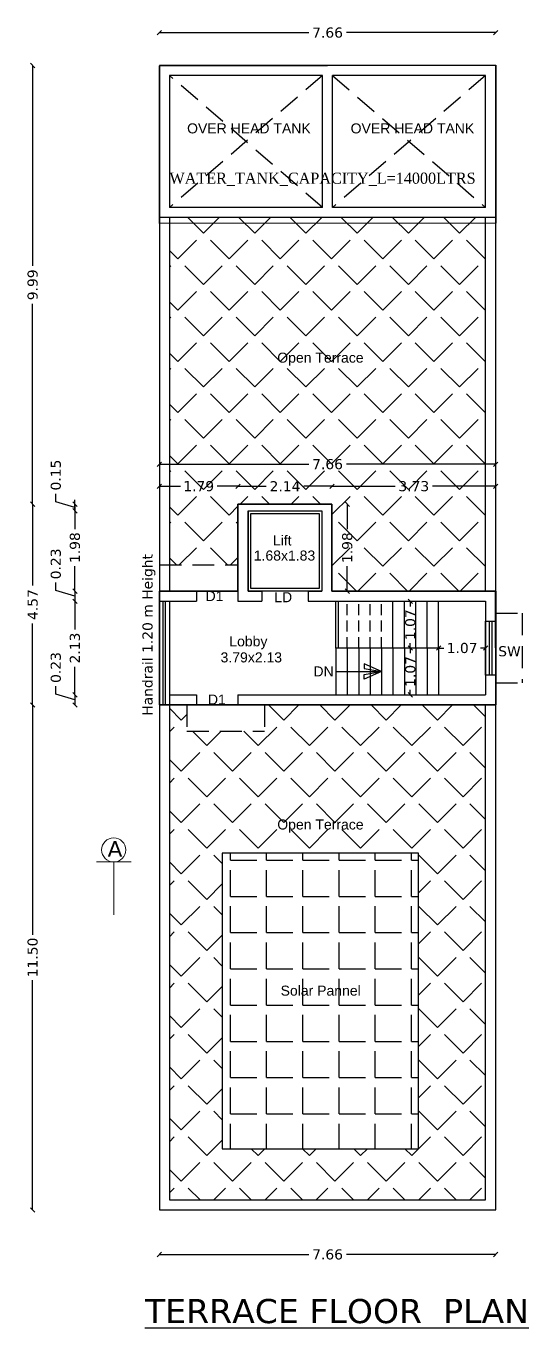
# Model space of a CAD drawing. Header units: metres. Extents: x 1161 to 1456, y 119 to 208.
# Drawn here: x 1243.45 to 1254.9, y 124.91 to 154.56 of the extents above; entities that cross this region are included whole.
import ezdxf

# ---------------------------------------------------------------- set-up
doc = ezdxf.new("R2010")
doc.units = ezdxf.units.M
doc.header["$MEASUREMENT"] = 0
doc.header["$PDMODE"] = 1
doc.header["$PDSIZE"] = -5
doc.linetypes.add('CP-CO-DWS$0$HIDDEN', pattern=[0.375, 0.25, -0.125])
doc.linetypes.add('DASHED', pattern=[0.75, 0.5, -0.25])
for name, color, linetype in [('BLK_1_FLR_6_ROOF_AREA', 54, 'Continuous'), ('BLK_1_STAIR_HEADROOM', 1, 'Continuous'), ('SOLAR_PANEL', 3, 'Continuous'), ('TEXT', 7, 'Continuous'), ('WATER_TANK_CALCULATION', 150, 'Continuous')]:
    doc.layers.add(name, color=color, linetype=linetype)
doc.layers.add('DIM', color=6, linetype='Continuous', lineweight=15)
doc.layers.add('HAT', color=9, linetype='Continuous', lineweight=15)
doc.styles.add('100sc mnt', font='arial.ttf', dxfattribs={"height": 12})
doc.styles.add('ED', font='romantic.ttf', dxfattribs={"width": 0.96})
doc.styles.get("Standard").update_dxf_attribs({"font": 'verdana.ttf'})
doc.dimstyles.new('app', dxfattribs={"dimtxt": 0.23, "dimasz": 0.1, "dimexe": 0.18, "dimexo": 0.0625, "dimgap": 0.09, "dimtad": 0, "dimzin": 0, "dimdsep": 46, "dimtxsty": 'Standard', "dimblk": 'OBLIQUE', "dimcen": 0.09, "dimse1": 1, "dimse2": 1, "dimclrd": 8, "dimclre": 8, "dimclrt": 6, "dimadec": 0, "dimazin": 0, "dimtfac": 1, "dimtofl": 0, "dimtmove": 0, "dimatfit": 3, "dimfxl": 0, "dimtolj": 1, "dimtzin": 0, "dimarcsym": 0})

# ---------------------------------------------------------------- blocks, each defined once
blk = doc.blocks.new('A$C1343161E')
at = {"layer": 'DIM'}
for p, q in [((-0.395, 0), (0.395, 0)), ((0, 0), (0, -1.205))]:
    blk.add_line(p, q, dxfattribs=at)
blk.add_circle((0, 0.275), 0.275, dxfattribs=at)
at = {"layer": 'TEXT'}
blk.add_text('A', height=0.359, dxfattribs=at).set_placement((-0.14, 0.119))
blk = doc.blocks.new('_Oblique')
at = {"layer": 'HAT', "color": 0, "linetype": 'Continuous', "lineweight": -2}
blk.add_line((-0.5, -0.5), (0.5, 0.5), dxfattribs=at)
blk = doc.blocks.new('*D211')
at = {"color": 8, "lineweight": -2}
for p, q in [((1252.201, 141.461), (1252.201, 141.346)), ((1252.201, 140.396), (1252.201, 140.511))]:
    blk.add_line(p, q, dxfattribs=at)
at = {"layer": 'DEFPOINTS', "color": 0}
for p in [(1252.201, 141.461), (1252.208, 141.461), (1252.208, 140.396)]:
    blk.add_point(p, dxfattribs=at)
at = {"color": 8, "lineweight": -2, "xscale": 0.1, "yscale": 0.1, "zscale": 0.1}
for p, rotation in [((1252.201, 141.461), 90), ((1252.201, 140.396), 270)]:
    blk.add_blockref('_Oblique', p, dxfattribs=dict(at, rotation=rotation))
at = {"color": 6, "insert": (1252.201, 140.928), "char_height": 0.23, "attachment_point": 5, "rotation": 90}
blk.add_mtext('\\A1;1.07', dxfattribs=at)
blk = doc.blocks.new('*D212')
at = {"color": 8, "lineweight": -2}
for p, q in [((1252.201, 140.396), (1252.201, 140.281)), ((1252.201, 139.331), (1252.201, 139.446))]:
    blk.add_line(p, q, dxfattribs=at)
at = {"layer": 'DEFPOINTS', "color": 0}
for p in [(1252.201, 140.396), (1252.201, 139.331), (1252.201, 139.331)]:
    blk.add_point(p, dxfattribs=at)
at = {"color": 8, "lineweight": -2, "xscale": 0.1, "yscale": 0.1, "zscale": 0.1}
for p, rotation in [((1252.201, 140.396), 90), ((1252.201, 139.331), 270)]:
    blk.add_blockref('_Oblique', p, dxfattribs=dict(at, rotation=rotation))
at = {"color": 6, "insert": (1252.201, 139.863), "char_height": 0.23, "attachment_point": 5, "rotation": 90}
blk.add_mtext('\\A1;1.07', dxfattribs=at)
blk = doc.blocks.new('*D213')
at = {"color": 8, "lineweight": -2}
for p, q in [((1244.126, 143.727), (1244.126, 143.907)), ((1244.561, 143.597), (1244.126, 143.727)), ((1244.561, 143.673), (1244.561, 143.773)), ((1244.561, 143.521), (1244.561, 143.673)), ((1244.561, 143.521), (1244.561, 143.421))]:
    blk.add_line(p, q, dxfattribs=at)
at = {"layer": 'DEFPOINTS', "color": 0}
for p in [(1244.561, 143.673), (1248.506, 143.673), (1248.506, 143.521)]:
    blk.add_point(p, dxfattribs=at)
at = {"color": 8, "lineweight": -2, "xscale": 0.1, "yscale": 0.1, "zscale": 0.1}
for p, rotation in [((1244.561, 143.673), 270), ((1244.561, 143.521), 90)]:
    blk.add_blockref('_Oblique', p, dxfattribs=dict(at, rotation=rotation))
at = {"color": 6, "insert": (1244.126, 144.335), "char_height": 0.23, "attachment_point": 5, "rotation": 90}
blk.add_mtext('\\A1;0.15', dxfattribs=at)
blk = doc.blocks.new('*D214')
at = {"color": 8, "lineweight": -2}
for p, q in [((1244.561, 143.673), (1244.561, 143.1)), ((1244.561, 141.691), (1244.561, 142.264))]:
    blk.add_line(p, q, dxfattribs=at)
at = {"layer": 'DEFPOINTS', "color": 0}
for p in [(1248.506, 143.673), (1244.561, 141.691), (1247.329, 141.691)]:
    blk.add_point(p, dxfattribs=at)
at = {"color": 8, "lineweight": -2, "xscale": 0.1, "yscale": 0.1, "zscale": 0.1}
for p, rotation in [((1244.561, 143.673), 90), ((1244.561, 141.691), 270)]:
    blk.add_blockref('_Oblique', p, dxfattribs=dict(at, rotation=rotation))
at = {"color": 6, "insert": (1244.561, 142.682), "char_height": 0.23, "attachment_point": 5, "rotation": 90}
blk.add_mtext('\\A1;1.98', dxfattribs=at)
blk = doc.blocks.new('*D215')
at = {"color": 8, "lineweight": -2}
for p, q in [((1244.126, 141.706), (1244.126, 141.886)), ((1244.561, 141.576), (1244.126, 141.706)), ((1244.561, 141.691), (1244.561, 141.461))]:
    blk.add_line(p, q, dxfattribs=at)
at = {"layer": 'DEFPOINTS', "color": 0}
for p in [(1244.561, 141.461), (1247.329, 141.691), (1247.329, 141.461)]:
    blk.add_point(p, dxfattribs=at)
at = {"color": 8, "lineweight": -2, "xscale": 0.1, "yscale": 0.1, "zscale": 0.1}
for p, rotation in [((1244.561, 141.691), 90), ((1244.561, 141.461), 270)]:
    blk.add_blockref('_Oblique', p, dxfattribs=dict(at, rotation=rotation))
at = {"color": 6, "insert": (1244.126, 142.313), "char_height": 0.23, "attachment_point": 5, "rotation": 90}
blk.add_mtext('\\A1;0.23', dxfattribs=at)
blk = doc.blocks.new('*D216')
at = {"color": 8, "lineweight": -2}
for p, q in [((1244.561, 141.461), (1244.561, 140.821)), ((1244.561, 139.331), (1244.561, 139.971))]:
    blk.add_line(p, q, dxfattribs=at)
at = {"layer": 'DEFPOINTS', "color": 0}
for p in [(1247.329, 141.461), (1244.561, 139.331), (1247.329, 139.331)]:
    blk.add_point(p, dxfattribs=at)
at = {"color": 8, "lineweight": -2, "xscale": 0.1, "yscale": 0.1, "zscale": 0.1}
for p, rotation in [((1244.561, 141.461), 90), ((1244.561, 139.331), 270)]:
    blk.add_blockref('_Oblique', p, dxfattribs=dict(at, rotation=rotation))
at = {"color": 6, "insert": (1244.561, 140.396), "char_height": 0.23, "attachment_point": 5, "rotation": 90}
blk.add_mtext('\\A1;2.13', dxfattribs=at)
blk = doc.blocks.new('*D217')
at = {"color": 8, "lineweight": -2}
for p, q in [((1244.126, 139.346), (1244.126, 139.526)), ((1244.561, 139.216), (1244.126, 139.346)), ((1244.561, 139.331), (1244.561, 139.101))]:
    blk.add_line(p, q, dxfattribs=at)
at = {"layer": 'DEFPOINTS', "color": 0}
for p in [(1244.561, 139.101), (1247.329, 139.331), (1247.329, 139.101)]:
    blk.add_point(p, dxfattribs=at)
at = {"color": 8, "lineweight": -2, "xscale": 0.1, "yscale": 0.1, "zscale": 0.1}
for p, rotation in [((1244.561, 139.331), 90), ((1244.561, 139.101), 270)]:
    blk.add_blockref('_Oblique', p, dxfattribs=dict(at, rotation=rotation))
at = {"color": 6, "insert": (1244.126, 139.953), "char_height": 0.23, "attachment_point": 5, "rotation": 90}
blk.add_mtext('\\A1;0.23', dxfattribs=at)
blk = doc.blocks.new('*D218')
at = {"color": 8, "lineweight": -2}
for p, q in [((1243.598, 143.673), (1243.598, 141.82)), ((1243.598, 139.101), (1243.598, 140.954))]:
    blk.add_line(p, q, dxfattribs=at)
at = {"layer": 'DEFPOINTS', "color": 0}
for p in [(1248.276, 143.673), (1243.598, 139.101), (1248.276, 139.101)]:
    blk.add_point(p, dxfattribs=at)
at = {"color": 8, "lineweight": -2, "xscale": 0.1, "yscale": 0.1, "zscale": 0.1}
for p, rotation in [((1243.598, 143.673), 90), ((1243.598, 139.101), 270)]:
    blk.add_blockref('_Oblique', p, dxfattribs=dict(at, rotation=rotation))
at = {"color": 6, "insert": (1243.598, 141.387), "char_height": 0.23, "attachment_point": 5, "rotation": 90}
blk.add_mtext('\\A1;4.57', dxfattribs=at)
blk = doc.blocks.new('*D219')
at = {"color": 8, "lineweight": -2}
for p, q in [((1246.486, 144.081), (1246.963, 144.081)), ((1248.276, 144.081), (1247.798, 144.081))]:
    blk.add_line(p, q, dxfattribs=at)
at = {"layer": 'DEFPOINTS', "color": 0}
for p in [(1248.276, 144.081), (1246.486, 141.691), (1248.276, 141.691)]:
    blk.add_point(p, dxfattribs=at)
at = {"color": 8, "lineweight": -2, "xscale": 0.1, "yscale": 0.1, "zscale": 0.1, "rotation": 180}
blk.add_blockref('_Oblique', (1246.486, 144.081), dxfattribs=at)
at = {"color": 8, "lineweight": -2, "xscale": 0.1, "yscale": 0.1, "zscale": 0.1}
blk.add_blockref('_Oblique', (1248.276, 144.081), dxfattribs=at)
at = {"color": 6, "insert": (1247.381, 144.081), "char_height": 0.23, "attachment_point": 5}
blk.add_mtext('\\A1;1.79', dxfattribs=at)
blk = doc.blocks.new('*D220')
at = {"color": 8, "lineweight": -2}
for p, q in [((1248.276, 144.081), (1248.916, 144.081)), ((1250.416, 144.081), (1249.775, 144.081))]:
    blk.add_line(p, q, dxfattribs=at)
at = {"layer": 'DEFPOINTS', "color": 0}
for p in [(1250.416, 144.081), (1250.416, 143.673), (1248.276, 141.691)]:
    blk.add_point(p, dxfattribs=at)
at = {"color": 8, "lineweight": -2, "xscale": 0.1, "yscale": 0.1, "zscale": 0.1, "rotation": 180}
blk.add_blockref('_Oblique', (1248.276, 144.081), dxfattribs=at)
at = {"color": 8, "lineweight": -2, "xscale": 0.1, "yscale": 0.1, "zscale": 0.1}
blk.add_blockref('_Oblique', (1250.416, 144.081), dxfattribs=at)
at = {"color": 6, "insert": (1249.346, 144.081), "char_height": 0.23, "attachment_point": 5}
blk.add_mtext('\\A1;2.14', dxfattribs=at)
blk = doc.blocks.new('*D221')
at = {"color": 8, "lineweight": -2}
for p, q in [((1250.416, 144.081), (1251.856, 144.081)), ((1254.146, 144.081), (1252.705, 144.081))]:
    blk.add_line(p, q, dxfattribs=at)
at = {"layer": 'DEFPOINTS', "color": 0}
for p in [(1254.146, 144.081), (1250.416, 143.673), (1254.146, 143.686)]:
    blk.add_point(p, dxfattribs=at)
at = {"color": 8, "lineweight": -2, "xscale": 0.1, "yscale": 0.1, "zscale": 0.1, "rotation": 180}
blk.add_blockref('_Oblique', (1250.416, 144.081), dxfattribs=at)
at = {"color": 8, "lineweight": -2, "xscale": 0.1, "yscale": 0.1, "zscale": 0.1}
blk.add_blockref('_Oblique', (1254.146, 144.081), dxfattribs=at)
at = {"color": 6, "insert": (1252.281, 144.081), "char_height": 0.23, "attachment_point": 5}
blk.add_mtext('\\A1;3.73', dxfattribs=at)
blk = doc.blocks.new('*D222')
at = {"color": 8, "lineweight": -2}
for p, q in [((1246.486, 144.582), (1249.887, 144.582)), ((1254.146, 144.582), (1250.744, 144.582))]:
    blk.add_line(p, q, dxfattribs=at)
at = {"layer": 'DEFPOINTS', "color": 0}
for p in [(1254.146, 144.582), (1246.486, 142.386), (1254.146, 142.386)]:
    blk.add_point(p, dxfattribs=at)
at = {"color": 8, "lineweight": -2, "xscale": 0.1, "yscale": 0.1, "zscale": 0.1, "rotation": 180}
blk.add_blockref('_Oblique', (1246.486, 144.582), dxfattribs=at)
at = {"color": 8, "lineweight": -2, "xscale": 0.1, "yscale": 0.1, "zscale": 0.1}
blk.add_blockref('_Oblique', (1254.146, 144.582), dxfattribs=at)
at = {"color": 6, "insert": (1250.316, 144.582), "char_height": 0.23, "attachment_point": 5}
blk.add_mtext('\\A1;7.66', dxfattribs=at)
blk = doc.blocks.new('*D223')
at = {"color": 8, "lineweight": -2}
for p, q in [((1250.765, 143.673), (1250.765, 143.1)), ((1250.765, 141.691), (1250.765, 142.264))]:
    blk.add_line(p, q, dxfattribs=at)
at = {"layer": 'DEFPOINTS', "color": 0}
for p in [(1250.416, 143.673), (1250.765, 143.673), (1250.416, 141.691)]:
    blk.add_point(p, dxfattribs=at)
at = {"color": 8, "lineweight": -2, "xscale": 0.1, "yscale": 0.1, "zscale": 0.1}
for p, rotation in [((1250.765, 143.673), 90), ((1250.765, 141.691), 270)]:
    blk.add_blockref('_Oblique', p, dxfattribs=dict(at, rotation=rotation))
at = {"color": 6, "insert": (1250.765, 142.682), "char_height": 0.23, "attachment_point": 5, "rotation": 90}
blk.add_mtext('\\A1;1.98', dxfattribs=at)
blk = doc.blocks.new('*D224')
at = {"color": 8, "lineweight": -2}
for p, q in [((1252.846, 140.396), (1252.963, 140.396)), ((1253.916, 140.396), (1253.798, 140.396))]:
    blk.add_line(p, q, dxfattribs=at)
at = {"layer": 'DEFPOINTS', "color": 0}
for p in [(1252.846, 140.396), (1253.916, 140.396), (1253.916, 140.396)]:
    blk.add_point(p, dxfattribs=at)
at = {"color": 8, "lineweight": -2, "xscale": 0.1, "yscale": 0.1, "zscale": 0.1, "rotation": 180}
blk.add_blockref('_Oblique', (1252.846, 140.396), dxfattribs=at)
at = {"color": 8, "lineweight": -2, "xscale": 0.1, "yscale": 0.1, "zscale": 0.1}
blk.add_blockref('_Oblique', (1253.916, 140.396), dxfattribs=at)
at = {"color": 6, "insert": (1253.381, 140.396), "char_height": 0.23, "attachment_point": 5}
blk.add_mtext('\\A1;1.07', dxfattribs=at)
blk = doc.blocks.new('*D207')
at = {"color": 8, "lineweight": -2}
for p, q in [((1246.486, 154.409), (1249.887, 154.409)), ((1254.146, 154.409), (1250.744, 154.409))]:
    blk.add_line(p, q, dxfattribs=at)
at = {"layer": 'DEFPOINTS', "color": 0}
for p in [(1246.486, 154.409), (1246.486, 153.661), (1254.146, 153.661)]:
    blk.add_point(p, dxfattribs=at)
at = {"color": 8, "lineweight": -2, "xscale": 0.1, "yscale": 0.1, "zscale": 0.1, "rotation": 180}
blk.add_blockref('_Oblique', (1246.486, 154.409), dxfattribs=at)
at = {"color": 8, "lineweight": -2, "xscale": 0.1, "yscale": 0.1, "zscale": 0.1}
blk.add_blockref('_Oblique', (1254.146, 154.409), dxfattribs=at)
at = {"color": 6, "insert": (1250.316, 154.409), "char_height": 0.23, "attachment_point": 5}
blk.add_mtext('\\A1;7.66', dxfattribs=at)
blk = doc.blocks.new('*D208')
at = {"color": 8, "lineweight": -2}
for p, q in [((1246.486, 126.587), (1249.887, 126.587)), ((1254.146, 126.587), (1250.744, 126.587))]:
    blk.add_line(p, q, dxfattribs=at)
at = {"layer": 'DEFPOINTS', "color": 0}
for p in [(1246.486, 127.601), (1254.146, 127.601), (1246.486, 126.587)]:
    blk.add_point(p, dxfattribs=at)
at = {"color": 8, "lineweight": -2, "xscale": 0.1, "yscale": 0.1, "zscale": 0.1, "rotation": 180}
blk.add_blockref('_Oblique', (1246.486, 126.587), dxfattribs=at)
at = {"color": 8, "lineweight": -2, "xscale": 0.1, "yscale": 0.1, "zscale": 0.1}
blk.add_blockref('_Oblique', (1254.146, 126.587), dxfattribs=at)
at = {"color": 6, "insert": (1250.316, 126.587), "char_height": 0.23, "attachment_point": 5}
blk.add_mtext('\\A1;7.66', dxfattribs=at)
blk = doc.blocks.new('*D209')
at = {"color": 8, "lineweight": -2}
for p, q in [((1243.598, 153.661), (1243.598, 149.097)), ((1243.598, 143.673), (1243.598, 148.237))]:
    blk.add_line(p, q, dxfattribs=at)
at = {"layer": 'DEFPOINTS', "color": 0}
for p in [(1243.598, 153.661), (1246.486, 153.661), (1248.276, 143.673)]:
    blk.add_point(p, dxfattribs=at)
at = {"color": 8, "lineweight": -2, "xscale": 0.1, "yscale": 0.1, "zscale": 0.1}
for p, rotation in [((1243.598, 153.661), 90), ((1243.598, 143.673), 270)]:
    blk.add_blockref('_Oblique', p, dxfattribs=dict(at, rotation=rotation))
at = {"color": 6, "insert": (1243.598, 148.667), "char_height": 0.23, "attachment_point": 5, "rotation": 90}
blk.add_mtext('\\A1;9.99', dxfattribs=at)
blk = doc.blocks.new('*D210')
at = {"color": 8, "lineweight": -2}
for p, q in [((1243.598, 139.101), (1243.598, 133.869)), ((1243.598, 127.601), (1243.598, 132.833))]:
    blk.add_line(p, q, dxfattribs=at)
at = {"layer": 'DEFPOINTS', "color": 0}
for p in [(1246.486, 139.101), (1243.598, 127.601), (1246.486, 127.601)]:
    blk.add_point(p, dxfattribs=at)
at = {"color": 8, "lineweight": -2, "xscale": 0.1, "yscale": 0.1, "zscale": 0.1}
for p, rotation in [((1243.598, 139.101), 90), ((1243.598, 127.601), 270)]:
    blk.add_blockref('_Oblique', p, dxfattribs=dict(at, rotation=rotation))
at = {"color": 6, "insert": (1243.598, 133.351), "char_height": 0.23, "attachment_point": 5, "rotation": 90}
blk.add_mtext('\\A1;11.50', dxfattribs=at)

msp = doc.modelspace()

# ---------------------------------------------------------------- hatches: boundary and pattern name
h = msp.add_hatch()
h.set_pattern_fill('ANGLE', color=256, scale=3, angle=45)
h.set_pattern_definition([(45, (1686.1775, -2927.9832), (-0.5833631, 0.5833631), [0.6, -0.225]), (135, (1686.1775, -2927.9832), (-0.5833631, -0.5833631), [0.6, -0.225])])
h.paths.add_polyline_path([(1249.0263, 143.8722), (1249.6701, 143.8722), (1249.6701, 144.2843), (1249.0263, 144.2843)], flags=24)
h.paths.add_polyline_path([(1251.9591, 143.874), (1252.6029, 143.874), (1252.6029, 144.2861), (1251.9591, 144.2861)], flags=24)
h.paths.add_polyline_path([(1250.9725, 142.351), (1250.9725, 142.9948), (1250.5603, 142.9948), (1250.5603, 142.351)], flags=24)
h.paths.add_polyline_path([(1247.0496, 143.8739), (1247.6934, 143.8739), (1247.6934, 144.286), (1247.0496, 144.286)], flags=24)
h.paths.add_polyline_path([(1249.9934, 144.3743), (1250.6372, 144.3743), (1250.6372, 144.7864), (1249.9934, 144.7864)], flags=24)
h.paths.add_polyline_path([(1249.1874, 132.4184), (1251.1307, 132.4184), (1251.1307, 132.7724), (1249.1874, 132.7724)], flags=24)
h.paths.add_polyline_path([(1249.0967, 145.217), (1251.2112, 145.217), (1251.2112, 145.6604), (1249.0967, 145.6604)], flags=24)
h.paths.add_polyline_path([(1253.9155, 150.2008), (1246.7155, 150.2008), (1246.7155, 142.2908), (1248.2755, 142.2908), (1248.2755, 143.6732), (1250.4155, 143.6732), (1250.4155, 141.6908), (1253.9155, 141.6908)])
h = msp.add_hatch()
h.set_pattern_fill('ANGLE', color=256, scale=3, angle=45)
h.set_pattern_definition([(45, (1574.2504, -2927.9832), (-0.5833631, 0.5833631), [0.6, -0.225]), (135, (1574.2504, -2927.9832), (-0.5833631, -0.5833631), [0.6, -0.225])])
h.paths.add_polyline_path([(1249.0967, 133.1063), (1251.2112, 133.1063), (1251.2112, 133.5497), (1249.0967, 133.5497)], flags=24)
h.paths.add_polyline_path([(1247.9183, 128.9954), (1247.9183, 135.7228), (1252.3856, 135.7228), (1252.3856, 128.9954)])
h.paths.add_polyline_path([(1246.7155, 127.8308), (1253.9155, 127.8308), (1253.9155, 139.1008), (1248.8755, 139.1008), (1248.8755, 138.5008), (1247.1097, 138.5008), (1247.1097, 139.1008), (1246.7155, 139.1008)])
h = msp.add_hatch()
h.set_pattern_fill('ANGLE', color=256, scale=3)
h.set_pattern_definition([(0, (1686.1775, -2944.9847), (0, 0.825), [0.6, -0.225]), (90, (1686.1775, -2944.9847), (-0.825, 1e-16), [0.6, -0.225])])
h.paths.add_polyline_path([(1252.3856, 128.9954), (1252.3856, 135.7228), (1247.9183, 135.7228), (1247.9183, 128.9954)])
h.paths.add_polyline_path([(1249.1874, 132.4184), (1251.1307, 132.4184), (1251.1307, 132.7724), (1249.1874, 132.7724)], flags=24)

# ---------------------------------------------------------------- linework, layer by layer
for p, q in [((1250.2005, 150.4308), (1250.2005, 153.4308)), ((1250.4305, 150.4308), (1250.4305, 153.4308)), ((1250.2005, 150.4308), (1246.7155, 150.4308)), ((1253.9155, 150.4308), (1250.4305, 150.4308)), ((1254.1455, 150.2008), (1246.4855, 150.2008)), ((1248.2755, 143.6732), (1248.2755, 141.4608)), ((1248.2755, 143.6732), (1250.4155, 143.6732)), ((1248.5055, 143.5208), (1248.5055, 141.6908)), ((1248.5055, 143.5208), (1250.1855, 143.5208)), ((1250.1855, 143.5208), (1250.1855, 141.6908)), ((1250.4155, 143.6732), (1250.4155, 141.6908)), ((1246.4855, 141.6908), (1246.4855, 139.1008)), ((1246.4855, 141.6908), (1247.3287, 141.6908)), ((1246.4855, 141.4608), (1247.3287, 141.4608)), ((1246.566, 141.4608), (1246.566, 139.1008)), ((1246.6197, 141.4608), (1246.6197, 139.1008)), ((1246.7155, 141.4608), (1246.7155, 139.1008)), ((1247.3287, 141.6908), (1247.3287, 141.4608)), ((1248.2755, 141.4608), (1248.8155, 141.4608)), ((1248.5055, 141.6908), (1248.8155, 141.6908)), ((1248.8155, 141.6908), (1248.8155, 141.4608)), ((1249.8755, 141.6908), (1250.1855, 141.6908)), ((1249.8755, 141.6908), (1249.8755, 141.4608)), ((1249.8755, 141.4608), (1253.9155, 141.4608)), ((1250.4155, 141.6908), (1254.1455, 141.6908)), ((1250.5055, 140.3958), (1250.5055, 141.4608)), ((1250.5655, 140.3958), (1250.5655, 141.4608)), ((1251.8055, 140.3958), (1251.8055, 141.4608)), ((1252.0655, 140.3958), (1252.0655, 141.4608)), ((1252.3255, 140.3958), (1252.3255, 141.4608)), ((1252.5855, 140.3958), (1252.5855, 141.4608)), ((1252.8455, 140.3958), (1252.8455, 141.4608)), ((1253.9155, 141.4608), (1253.9155, 139.3308)), ((1254.1455, 141.6908), (1254.1455, 139.1008)), ((1254.0005, 141.0102), (1254.0005, 139.7814)), ((1254.0605, 141.0102), (1254.0605, 139.7814)), ((1250.5055, 140.3958), (1250.5055, 139.3308)), ((1252.8455, 140.3958), (1250.5055, 140.3958)), ((1250.7655, 140.3958), (1250.7655, 139.3308)), ((1251.0255, 140.3958), (1251.0255, 139.3308)), ((1251.2855, 140.3958), (1251.2855, 139.3308)), ((1251.5455, 140.3958), (1251.5455, 139.3308)), ((1251.8055, 140.3958), (1251.8055, 139.3308)), ((1252.0655, 140.3958), (1252.0655, 139.3308)), ((1252.3255, 140.3958), (1252.3255, 139.3308)), ((1252.5855, 140.3958), (1252.5855, 139.3308)), ((1252.8455, 140.3958), (1252.8455, 139.3308)), ((1251.5455, 139.8624), (1251.1494, 140.0368)), ((1251.1494, 140.0368), (1251.1494, 139.9339)), ((1251.1494, 139.9339), (1251.5455, 139.8624)), ((1250.5055, 139.8624), (1251.5455, 139.8624)), ((1251.5455, 139.8624), (1251.1494, 139.6881)), ((1251.1494, 139.7909), (1251.5455, 139.8624)), ((1251.1494, 139.6881), (1251.1494, 139.7909)), ((1246.4855, 139.1008), (1247.3287, 139.1008)), ((1246.7155, 139.3308), (1247.3287, 139.3308)), ((1247.3287, 139.3308), (1247.3287, 139.1008)), ((1248.2755, 139.3308), (1253.9155, 139.3308)), ((1248.2755, 139.3308), (1248.2755, 139.1008)), ((1248.2755, 139.1008), (1254.1455, 139.1008))]:
    msp.add_line(p, q)
at = {"linetype": 'DASHED'}
for p, q in [((1246.4855, 142.2908), (1248.2755, 142.2908)), ((1254.1455, 141.1902), (1254.7455, 141.1902)), ((1254.7455, 141.1902), (1254.7455, 139.6014)), ((1254.1455, 139.6014), (1254.7455, 139.6014)), ((1247.1097, 139.1008), (1247.1097, 138.5008)), ((1248.8755, 139.1008), (1248.8755, 138.5008)), ((1247.1097, 138.5008), (1248.8755, 138.5008))]:
    msp.add_line(p, q, dxfattribs=at)
at = {"linetype": 'CP-CO-DWS$0$HIDDEN'}
for p, q in [((1250.7655, 140.3958), (1250.7655, 141.4608)), ((1251.0255, 140.3958), (1251.0255, 141.4608)), ((1251.2855, 140.3958), (1251.2855, 141.4608)), ((1251.5455, 140.3958), (1251.5455, 141.4608))]:
    msp.add_line(p, q, dxfattribs=at)
for points in [[(1254.1455, 141.6908), (1254.1455, 153.6608), (1246.4855, 153.6608), (1246.4855, 141.6908)], [(1250.2005, 153.4308), (1246.7155, 153.4308), (1246.7155, 150.4308)], [(1253.9155, 150.4308), (1253.9155, 153.4308), (1250.4305, 153.4308)], [(1246.7155, 150.2008), (1246.7155, 141.6908)], [(1253.9155, 141.6908), (1253.9155, 150.2008)], [(1246.4855, 139.1008), (1246.4855, 127.6008), (1254.1455, 127.6008), (1254.1455, 139.1008)], [(1246.7155, 139.1008), (1246.7155, 127.8308), (1253.9155, 127.8308), (1253.9155, 139.1008)]]:
    msp.add_lwpolyline(points)
at = {"linetype": 'DASHED'}
for points in [[(1250.2005, 150.4308), (1246.7155, 153.4308)], [(1250.2005, 153.4308), (1246.7155, 150.4308)], [(1250.4305, 153.4308), (1253.9155, 150.4308)], [(1253.9155, 153.4308), (1250.4305, 150.4308)]]:
    msp.add_lwpolyline(points, dxfattribs=at)
for points in [[(1246.4855, 139.1008), (1246.4855, 141.6908), (1248.2755, 141.6908), (1248.2755, 143.6732), (1250.4155, 143.6732), (1250.4155, 141.6908), (1254.1455, 141.6908), (1254.1455, 139.1008)], [(1248.5055, 143.5208), (1250.1855, 143.5208), (1250.1855, 141.6908), (1248.5055, 141.6908)], [(1248.5655, 143.4608), (1250.1255, 143.4608), (1250.1255, 141.7508), (1248.5655, 141.7508)], [(1253.9155, 141.0102), (1254.1455, 141.0102), (1254.1455, 139.7814), (1253.9155, 139.7814)], [(1247.9183, 128.9954), (1252.3856, 128.9954), (1252.3856, 135.7228), (1247.9183, 135.7228)]]:
    msp.add_lwpolyline(points, close=True)
at = {"layer": 'BLK_1_FLR_6_ROOF_AREA', "ltscale": 0.1}
msp.add_lwpolyline([(1246.4855, 139.1008), (1254.1455, 139.1008), (1254.1455, 153.6608), (1246.4904, 153.6608)], close=True, dxfattribs=at)
at = {"layer": 'BLK_1_STAIR_HEADROOM'}
msp.add_lwpolyline([(1246.4855, 139.1008), (1254.1462, 139.1008), (1254.1449, 141.6908), (1250.4155, 141.6908), (1250.4155, 143.6732), (1248.2755, 143.6732), (1248.2755, 141.6908), (1246.4891, 141.6908)], close=True, dxfattribs=at)
at = {"layer": 'SOLAR_PANEL'}
msp.add_lwpolyline([(1247.9183, 128.9954), (1252.3856, 128.9954), (1252.3856, 135.7228), (1247.9183, 135.7228)], close=True, dxfattribs=at)
at = {"layer": 'WATER_TANK_CALCULATION'}
msp.add_lwpolyline([(1246.4855, 153.6562), (1254.1455, 153.6654), (1254.1455, 150.0715), (1246.4855, 150.0622)], close=True, dxfattribs=at)

# ---------------------------------------------------------------- block references
msp.add_blockref('A$C1343161E', (1245.4448, 135.5247))

# ---------------------------------------------------------------- texts
at = {"style": '100sc mnt'}
for s, height, p in [('OVER HEAD TANK', 0.228188, (1247.1161, 152.1151)), ('OVER HEAD TANK', 0.228188, (1250.8421, 152.1151)), ('Open Terrace', 0.228188, (1249.1706, 146.8945)), ('Lift', 0.22819, (1249.071, 142.7325)), ('1.68x1.83', 0.22819, (1248.6346, 142.3886)), ('D1', 0.22819, (1247.5371, 141.4663)), ('LD', 0.22819, (1249.102, 141.4399)), ('Lobby', 0.22819, (1248.0777, 140.4348)), ('3.79x2.13', 0.22819, (1247.8791, 140.0693)), ('DN', 0.22819, (1249.9945, 139.7503)), ('D1', 0.22819, (1247.5911, 139.1099)), ('Open Terrace', 0.228188, (1249.1706, 136.2645)), ('Solar Pannel', 0.228188, (1249.2464, 132.4813))]:
    msp.add_text(s, height=height, dxfattribs=at).set_placement(p)
msp.add_text('Handrail 1.20 m Height', height=0.23, rotation=90).set_placement((1246.3292, 138.8544))
for s, height, p in [('SW', 0.23, (1254.2038, 140.2087)), ('%%UTERRACE FLOOR  PLAN', 0.55, (1246.157, 125.0242))]:
    msp.add_text(s, height=height).set_placement(p)
at = {"layer": 'WATER_TANK_CALCULATION', "linetype": 'ByBlock', "insert": (1246.7141, 151.2217), "char_height": 0.253788, "attachment_point": 1, "style": 'ED'}
msp.add_mtext_dynamic_manual_height_columns('WATER_TANK_CAPACITY_L=14000LTRS', width=6.8667, gutter_width=1.2689, heights=[0], dxfattribs=at)

# ---------------------------------------------------------------- dimensions: what is measured, and where the dimension line sits
for base, p1, p2, picture, middle in [((1246.4855, 154.4087), (1254.1455, 153.6608), (1246.4855, 153.6608), '*D207', (1250.3155, 154.4087)), ((1254.1455, 144.5818), (1246.4855, 142.386), (1254.1455, 142.386), '*D222', (1250.3155, 144.5818)), ((1248.2755, 144.0814), (1246.4855, 141.6908), (1248.2755, 141.6908), '*D219', (1247.3805, 144.0814)), ((1253.9155, 140.3958), (1252.8455, 140.3958), (1253.9155, 140.3958), '*D224', (1253.3805, 140.3958)), ((1246.4855, 126.5871), (1254.1455, 127.6008), (1246.4855, 127.6008), '*D208', (1250.3155, 126.5871))]:
    dim = msp.add_linear_dim(base=base, p1=p1, p2=p2, dimstyle='app')
    dim.commit()
    dim.dimension.update_dxf_attribs({"geometry": picture, "text_midpoint": middle})
for base, p1, p2, picture, middle in [((1243.5978, 153.6608), (1248.2755, 143.6732), (1246.4855, 153.6608), '*D209', (1243.5978, 148.667)), ((1244.5609, 143.6732), (1248.5055, 143.5208), (1248.5055, 143.6732), '*D213', (1244.1262, 143.9974)), ((1244.5609, 141.6908), (1248.5055, 143.6732), (1247.3287, 141.6908), '*D214', (1244.5609, 142.682)), ((1244.5609, 141.4608), (1247.3287, 141.6908), (1247.3287, 141.4608), '*D215', (1244.1261, 141.9762)), ((1244.5609, 139.3308), (1247.3287, 141.4608), (1247.3287, 139.3308), '*D216', (1244.5609, 140.3958)), ((1244.5609, 139.1008), (1247.3287, 139.3308), (1247.3287, 139.1008), '*D217', (1244.1261, 139.6162))]:
    dim = msp.add_linear_dim(base=base, p1=p1, p2=p2, angle=90, dimstyle='app', override={"dimtmove": 1})
    dim.commit()
    dim.dimension.update_dxf_attribs({"geometry": picture, "text_midpoint": middle})
for base, p1, p2, picture, middle in [((1250.4155, 144.0814), (1248.2755, 141.6908), (1250.4155, 143.6732), '*D220', (1249.3455, 144.0814)), ((1254.1455, 144.0814), (1250.4155, 143.6732), (1254.1455, 143.6857), '*D221', (1252.2805, 144.0814))]:
    dim = msp.add_linear_dim(base=base, p1=p1, p2=p2, dimstyle='app', override={"dimtmove": 1})
    dim.commit()
    dim.dimension.update_dxf_attribs({"geometry": picture, "text_midpoint": middle})
for base, p1, p2, picture, middle in [((1243.5978, 139.1008), (1248.2755, 143.6732), (1248.2755, 139.1008), '*D218', (1243.5978, 141.387)), ((1250.765, 143.6732), (1250.4155, 141.6908), (1250.4155, 143.6732), '*D223', (1250.765, 142.682)), ((1252.2007780385, 141.4608060524), (1252.2078530645, 140.3958060524), (1252.2078530645, 141.4608060524), '*D211', (1252.2007780385, 140.9283060524)), ((1252.2007780385, 139.3308060524), (1252.2007780385, 140.3958060524), (1252.2007780385, 139.3308060524), '*D212', (1252.2007780385, 139.8633060524)), ((1243.5978, 127.6008), (1246.4855, 139.1008), (1246.4855, 127.6008), '*D210', (1243.5978, 133.3508))]:
    dim = msp.add_linear_dim(base=base, p1=p1, p2=p2, angle=90, dimstyle='app')
    dim.commit()
    dim.dimension.update_dxf_attribs({"geometry": picture, "text_midpoint": middle})

doc.saveas('drawing.dxf')
